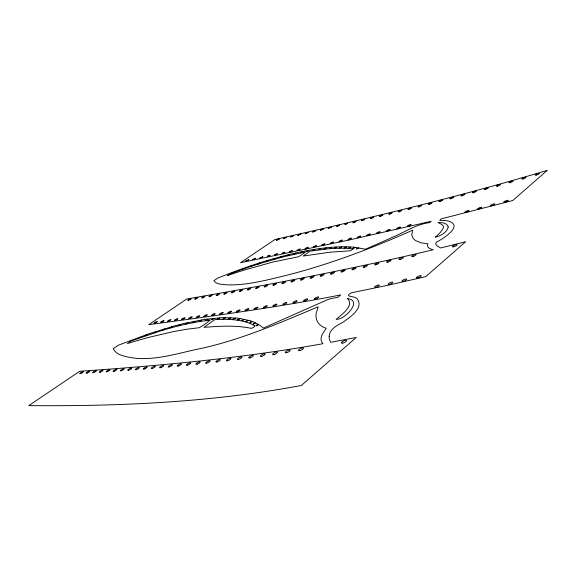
<?xml version="1.0" encoding="UTF-8"?>
<svg xmlns="http://www.w3.org/2000/svg" width="576" height="576" viewBox="0 0 576 576"><rect width="100%" height="100%" fill="white"/><g stroke="black" fill="none" stroke-linecap="round" stroke-linejoin="round"><path stroke-width="0.86" d="M290.599 236.981L293.645 235.642L290.614 236.945M211.788 319.572L213.955 318.542L211.788 319.572M289.022 254.808L287.114 255.686L289.022 254.808M286.517 237.262L283.507 238.622L286.517 237.262M207.9 319.255L205.747 320.299L207.9 319.255M284.832 252.245C281.419 255.341 280.483 252.619 284.832 252.245M347.63 298.62C354.499 306.209 341.201 314.705 336.139 319.421L338.184 319.183A3.881 1.13 -24.2 0 0 339.581 318.722C347.134 316.678 361.843 300.406 347.63 298.62M282.067 256.579L280.166 257.429L282.06 256.601M358.625 248.09L356.443 249.041L358.625 248.119M448.214 226.987C446.969 232.567 440.575 236.002 435.254 237.211A52.97 12.672 -23 0 0 442.224 229.615C448.301 223.618 429.71 221.429 442.93 222.847A69.43 16.862 -23.2 0 1 446.285 224.179L447.646 225.454L448.214 226.987M201.499 320.206L199.368 321.242L201.499 320.206M279.49 238.882L276.516 240.257L279.49 238.882M329.148 336.276L329.386 339.566L330.696 342.31L356.242 337.45L301.327 385.495C211.5 402.286 119.995 406.447 28.8 405.612L79.69 371.268C161.122 365.659 242.532 358.099 322.942 343.699L321.574 341.669A66.607 20.405 -23.3 0 1 322.301 334.224L326.275 328.277C321.307 326.902 316.728 322.97 316.13 317.628A161.683 44.957 -21.5 0 1 316.217 312.991L318.233 306.785C280.627 322.546 243.144 338.882 203.198 347.99C176.206 353.203 146.333 364.788 119.218 354.442A243.72 51.206 -24.1 0 1 114.451 350.582L113.227 348.631L118.246 345.24L147.377 334.339L172.8 326.376L184.262 323.395L204.905 319.327L222.682 317.599L237.722 318.089L250.056 320.652L255.197 322.668L259.646 325.152L263.383 328.082L327.478 299.707A22.738 6.221 -24.5 0 1 332.201 298.31L337.651 297.418L340.798 294.898C277.193 307.418 212.926 316.001 148.716 324.677L186.768 298.994C269.345 284.731 351.749 269.258 433.253 249.725C430.654 249.271 425.65 247.241 427.939 243.857L420.941 242.77L415.966 240.775A132.199 30.276 -20.8 0 1 412.92 238.082L411.696 234.893L412.762 230.155C370.757 248.746 327.773 265.111 283.104 276.163C264.355 280.642 245.246 285.725 225.806 284.767C221.818 284.184 216.295 284.558 213.854 280.721L217.922 277.97L231.221 272.808A211.889 50.227 -27 0 1 267.538 260.438C289.246 253.987 311.458 248.71 334.102 247.097A300.996 74.578 -28.2 0 1 354.73 247.27L365.371 249.192A209.758 38.412 -23.7 0 0 391.378 237.758C403.416 232.92 414.504 225.238 427.435 222.89A15.149 3.506 -22.7 0 1 429.451 222.71L431.23 221.285L347.875 240.3L240.509 262.728L274.896 239.522C366.242 218.873 457.445 197.251 547.2 170.388L512.755 200.527L441.029 218.923L439.733 220.478A75.478 18.418 -23.2 0 1 448.229 221.026C464.558 225.691 442.008 239.414 436.298 242.23C434.117 245.261 438.689 246.65 440.59 247.961L465.653 241.733L425.736 276.653L387.497 285.35L351.101 292.882C343.433 297.619 354.758 295.286 357.437 299.081C363.823 308.506 349.913 317.052 343.498 321.905C337.594 325.346 329.825 328.471 329.148 336.276M354.787 247.594L352.627 248.53L354.787 247.594M277.337 253.793C273.931 256.853 273.067 254.167 277.337 253.793M274.882 258.545L273.002 259.409L274.882 258.566M194.774 321.43L192.679 322.474L194.774 321.43M350.654 247.262L348.516 248.191L350.654 247.262M346.255 247.097L344.131 247.99L346.248 247.126M270 255.305C266.573 258.336 265.774 255.708 270 255.305M353.038 248.926L350.431 250.79L330.588 252.13L303.228 256.032L309.989 251.179L328.19 248.854A300.816 74.606 -28.3 0 1 353.016 248.839L353.038 248.926M347.731 223.294C344.167 226.354 343.354 223.61 347.731 223.294M187.726 322.92L185.63 323.935L187.726 322.92M267.473 260.712L265.608 261.569L267.466 260.734M258.12 324.756C255.794 327.269 255.038 324.677 258.12 324.756M341.59 247.097L339.494 247.982L341.59 247.097M255.096 323.129C252.792 325.591 252.05 323.071 255.096 323.129M262.8 256.788L259.654 258.235L262.8 256.788M180.338 324.684L178.294 325.735L180.331 324.713M336.679 247.255L334.606 248.155L336.679 247.255M251.741 321.718C249.458 324.137 248.746 321.667 251.741 321.718M339.48 225.216C335.923 228.24 335.189 225.526 339.48 225.216M259.826 263.081L257.976 263.938L259.826 263.081M248.076 320.53L245.722 321.61L248.076 320.53M331.517 247.594L329.486 248.501L331.517 247.594M255.715 258.257L252.605 259.69L255.715 258.3M172.598 326.743L170.539 327.766L172.598 326.743M244.109 319.55L241.783 320.623L244.102 319.594M251.942 265.666L250.099 266.515L251.935 265.687M331.416 227.074L328.19 228.456L331.416 227.074M326.124 248.09L324.094 248.976L326.124 248.09M239.839 318.802L237.542 319.86L239.839 318.802M248.731 259.733L245.65 261.151L248.731 259.733M164.498 329.09L162.446 330.113L164.498 329.09M235.274 318.283L232.999 319.327L235.274 318.283M320.501 248.767L318.506 249.66L320.501 248.767M323.532 228.888L320.35 230.278L323.532 228.888M243.806 268.466L241.97 269.309L243.806 268.466M230.407 317.995L228.168 319.054L230.407 317.995M314.647 249.617L312.66 250.488L314.64 249.646M156.017 331.747L153.979 332.762L156.017 331.747M225.238 317.945L223.02 318.996L225.238 317.945M254.873 325.822L253.937 327.002L251.496 328.385C235.872 325.094 219.737 326.11 203.947 327.37L214.639 319.687C226.246 318.895 238.262 319.147 249.307 323.215A383.681 95.904 -31.8 0 1 254.873 325.822M315.821 230.645L312.682 232.027L315.821 230.645M308.556 250.661L306.59 251.496L308.556 250.661M219.766 318.139L217.57 319.176L219.766 318.139M147.146 334.714L145.109 335.7L147.146 334.714M308.282 232.358L305.186 233.748L308.282 232.358M302.278 251.856L300.334 252.727L302.278 251.856M295.762 253.253L293.825 254.095L295.762 253.253M300.895 234.036L297.814 235.39L300.895 234.036M305.172 252.029L304.027 253.087A15.631 3.218 -24.7 0 1 300.744 255.442L298.613 256.723L272.65 262.102L245.599 269.669A298.555 74.124 -28.4 0 0 227.513 275.551L229.932 273.902A212.522 50.465 -27.1 0 1 261.022 263.196L284.234 256.63L305.172 252.029M209.995 320.105L208.958 321.005A29.34 6.602 -26.6 0 1 200.981 326.714L199.361 327.715L186.631 329.256L173.246 331.639L150.25 337.018A481.464 123.077 -33.2 0 0 131.904 342.194L127.397 343.57L131.321 340.906L159.991 331.099A238.162 59.4 -29.8 0 1 184.781 324.418L197.978 321.775L209.995 320.105M353.729 222.703A1.814 0.36 -23.7 0 0 356.184 221.314A1.814 0.36 -23.7 0 0 353.635 222.055A1.814 0.36 -23.7 0 0 353.729 222.703M362.376 220.666A1.836 0.367 -23.6 0 0 364.846 219.262A1.836 0.367 -23.6 0 0 362.254 220.025A1.836 0.367 -23.6 0 0 362.376 220.666M371.232 218.556A1.858 0.374 -23.5 0 0 373.723 217.145A1.858 0.374 -23.5 0 0 371.081 217.915A1.858 0.374 -23.5 0 0 371.232 218.556M380.318 216.382A1.879 0.382 -23.3 0 0 382.817 214.956A1.879 0.382 -23.3 0 0 380.131 215.741A1.879 0.382 -23.3 0 0 380.318 216.382M389.635 214.121A1.901 0.389 -23.2 0 0 392.148 212.688A1.901 0.389 -23.2 0 0 389.412 213.487A1.901 0.389 -23.2 0 0 389.635 214.121M399.197 211.781A1.922 0.396 -23.1 0 0 401.724 210.334A1.922 0.396 -23.1 0 0 398.93 211.147A1.922 0.396 -23.1 0 0 399.197 211.781M408.852 209.398A1.951 0.403 -22.9 0 0 411.552 207.936A1.951 0.403 -22.9 0 0 408.845 208.642A1.951 0.403 -22.9 0 0 408.852 209.398M418.918 206.878A1.973 0.41 -22.7 0 0 421.632 205.409A1.973 0.41 -22.7 0 0 418.874 206.129A1.973 0.41 -22.7 0 0 418.918 206.878M429.25 204.264A2.002 0.418 -22.6 0 0 431.986 202.774A2.002 0.418 -22.6 0 0 429.17 203.515A2.002 0.418 -22.6 0 0 429.25 204.264M439.87 201.542A2.023 0.425 -22.4 0 0 442.627 200.045A2.023 0.425 -22.4 0 0 439.747 200.794A2.023 0.425 -22.4 0 0 439.87 201.542M450.778 198.713A2.052 0.432 -22.2 0 0 453.55 197.201A2.052 0.432 -22.2 0 0 450.619 197.964A2.052 0.432 -22.2 0 0 450.778 198.713M461.988 195.761A2.081 0.439 -22.1 0 0 464.782 194.234A2.081 0.439 -22.1 0 0 461.786 195.019A2.081 0.439 -22.1 0 0 461.988 195.761M473.522 192.686A2.11 0.454 -21.9 0 0 476.33 191.146A2.11 0.454 -21.9 0 0 473.27 191.945A2.11 0.454 -21.9 0 0 473.522 192.686M485.208 189.511A2.138 0.461 -21.7 0 0 488.21 187.963A2.138 0.461 -21.7 0 0 485.244 188.647A2.138 0.461 -21.7 0 0 485.208 189.511M497.412 186.156A2.167 0.468 -21.5 0 0 500.436 184.594A2.167 0.468 -21.5 0 0 497.398 185.292A2.167 0.468 -21.5 0 0 497.412 186.156M509.976 182.635A2.196 0.475 -21.3 0 0 513.022 181.058A2.196 0.475 -21.3 0 0 509.911 181.778A2.196 0.475 -21.3 0 0 509.976 182.635M522.914 178.942A2.225 0.482 -21.1 0 0 525.989 177.35A2.225 0.482 -21.1 0 0 522.806 178.092A2.225 0.482 -21.1 0 0 522.914 178.942M536.256 175.061A2.261 0.49 -20.9 0 0 539.352 173.455A2.261 0.49 -20.9 0 0 536.09 174.218A2.261 0.49 -20.9 0 0 536.256 175.061M290.095 252.086A1.807 0.36 -24.7 0 0 292.486 250.661A1.807 0.36 -24.7 0 0 289.951 251.46A1.807 0.36 -24.7 0 0 290.095 252.086M297.914 250.466A1.822 0.367 -24.6 0 0 300.319 249.034A1.822 0.367 -24.6 0 0 297.742 249.84A1.822 0.367 -24.6 0 0 297.914 250.466M305.914 248.803A1.843 0.374 -24.5 0 0 308.333 247.356A1.843 0.374 -24.5 0 0 305.712 248.177A1.843 0.374 -24.5 0 0 305.914 248.803M314.107 247.09A1.865 0.382 -24.3 0 0 316.541 245.628A1.865 0.382 -24.3 0 0 313.877 246.463A1.865 0.382 -24.3 0 0 314.107 247.09M322.502 245.318A1.886 0.389 -24.2 0 0 324.95 243.85A1.886 0.389 -24.2 0 0 322.236 244.692A1.886 0.389 -24.2 0 0 322.502 245.318M330.955 243.533A1.908 0.403 -24.1 0 0 333.576 242.042A1.908 0.403 -24.1 0 0 330.948 242.784A1.908 0.403 -24.1 0 0 330.955 243.533M339.775 241.639A1.93 0.41 -23.9 0 0 342.41 240.134A1.93 0.41 -23.9 0 0 339.732 240.89A1.93 0.41 -23.9 0 0 339.775 241.639M348.826 239.681A1.951 0.418 -23.8 0 0 351.468 238.162A1.951 0.418 -23.8 0 0 348.746 238.925A1.951 0.418 -23.8 0 0 348.826 239.681M358.106 237.65A1.973 0.425 -23.7 0 0 360.77 236.124A1.973 0.425 -23.7 0 0 357.991 236.894A1.973 0.425 -23.7 0 0 358.106 237.65M367.632 235.541A1.994 0.432 -23.5 0 0 370.31 234A1.994 0.432 -23.5 0 0 367.474 234.792A1.994 0.432 -23.5 0 0 367.632 235.541M377.41 233.359A2.023 0.446 -23.3 0 0 380.11 231.804A2.023 0.446 -23.3 0 0 377.222 232.603A2.023 0.446 -23.3 0 0 377.41 233.359M387.461 231.084A2.045 0.454 -23.2 0 0 390.168 229.514A2.045 0.454 -23.2 0 0 387.223 230.335A2.045 0.454 -23.2 0 0 387.461 231.084M397.786 228.722A2.074 0.461 -23 0 0 400.507 227.138A2.074 0.461 -23 0 0 397.505 227.974A2.074 0.461 -23 0 0 397.786 228.722M408.233 226.303A2.102 0.468 -22.8 0 0 411.149 224.712A2.102 0.468 -22.8 0 0 408.233 225.425A2.102 0.468 -22.8 0 0 408.233 226.303M466.056 212.299A2.254 0.518 -21.8 0 0 469.073 210.622A2.254 0.518 -21.8 0 0 465.811 211.421A2.254 0.518 -21.8 0 0 466.056 212.299M478.678 209.088A2.282 0.533 -21.6 0 0 481.716 207.396A2.282 0.533 -21.6 0 0 478.382 208.217A2.282 0.533 -21.6 0 0 478.678 209.088M491.515 205.754A2.318 0.54 -21.4 0 0 494.77 204.055A2.318 0.54 -21.4 0 0 491.522 204.746A2.318 0.54 -21.4 0 0 491.515 205.754M504.943 202.198A2.354 0.547 -21.2 0 0 508.226 200.484A2.354 0.547 -21.2 0 0 504.9 201.197A2.354 0.547 -21.2 0 0 504.943 202.198M188.604 300.298A1.822 0.36 -26.2 0 0 191.038 298.8A1.822 0.36 -26.2 0 0 188.554 299.628A1.822 0.36 -26.2 0 0 188.604 300.298M195.53 299.095A1.836 0.367 -26.1 0 0 197.971 297.583A1.836 0.367 -26.1 0 0 195.444 298.418A1.836 0.367 -26.1 0 0 195.53 299.095M202.572 297.878A1.858 0.382 -26 0 0 205.027 296.352A1.858 0.382 -26 0 0 202.464 297.202A1.858 0.382 -26 0 0 202.572 297.878M209.758 296.64A1.872 0.389 -26 0 0 212.227 295.099A1.872 0.389 -26 0 0 209.621 295.963A1.872 0.389 -26 0 0 209.758 296.64M217.109 295.366A1.894 0.396 -25.9 0 0 219.593 293.818A1.894 0.396 -25.9 0 0 216.943 294.689A1.894 0.396 -25.9 0 0 217.109 295.366M224.633 294.062A1.915 0.403 -25.8 0 0 227.124 292.493A1.915 0.403 -25.8 0 0 224.438 293.378A1.915 0.403 -25.8 0 0 224.633 294.062M232.337 292.709A1.93 0.41 -25.7 0 0 234.842 291.132A1.93 0.41 -25.7 0 0 232.106 292.025A1.93 0.41 -25.7 0 0 232.337 292.709M240.228 291.312A1.951 0.425 -25.6 0 0 242.748 289.721A1.951 0.425 -25.6 0 0 239.969 290.628A1.951 0.425 -25.6 0 0 240.228 291.312M248.328 289.865A1.973 0.432 -25.5 0 0 250.855 288.259A1.973 0.432 -25.5 0 0 248.033 289.181A1.973 0.432 -25.5 0 0 248.328 289.865M256.478 288.418A1.994 0.439 -25.3 0 0 259.178 286.783A1.994 0.439 -25.3 0 0 256.45 287.59A1.994 0.439 -25.3 0 0 256.478 288.418M265.003 286.862A2.016 0.454 -25.2 0 0 267.718 285.214A2.016 0.454 -25.2 0 0 264.938 286.027A2.016 0.454 -25.2 0 0 265.003 286.862M273.751 285.242A2.038 0.461 -25.1 0 0 276.48 283.579A2.038 0.461 -25.1 0 0 273.65 284.407A2.038 0.461 -25.1 0 0 273.751 285.242M282.737 283.565A2.059 0.475 -24.9 0 0 285.487 281.887A2.059 0.475 -24.9 0 0 282.6 282.722A2.059 0.475 -24.9 0 0 282.737 283.565M291.967 281.815A2.088 0.482 -24.8 0 0 294.732 280.116A2.088 0.482 -24.8 0 0 291.794 280.973A2.088 0.482 -24.8 0 0 291.967 281.815M301.457 279.986A2.11 0.497 -24.6 0 0 304.236 278.28A2.11 0.497 -24.6 0 0 301.241 279.151A2.11 0.497 -24.6 0 0 301.457 279.986M311.213 278.086A2.131 0.504 -24.5 0 0 314.006 276.365A2.131 0.504 -24.5 0 0 310.961 277.243A2.131 0.504 -24.5 0 0 311.213 278.086M321.25 276.106A2.16 0.518 -24.3 0 0 324.058 274.363A2.16 0.518 -24.3 0 0 320.947 275.263A2.16 0.518 -24.3 0 0 321.25 276.106M331.582 274.032A2.189 0.526 -24.1 0 0 334.397 272.275A2.189 0.526 -24.1 0 0 331.229 273.19A2.189 0.526 -24.1 0 0 331.582 274.032M342.036 271.915A2.21 0.54 -23.9 0 0 345.053 270.144A2.21 0.54 -23.9 0 0 341.971 270.922A2.21 0.54 -23.9 0 0 342.036 271.915M352.973 269.647A2.239 0.554 -23.8 0 0 356.018 267.854A2.239 0.554 -23.8 0 0 352.865 268.654A2.239 0.554 -23.8 0 0 352.973 269.647M364.248 267.271A2.268 0.562 -23.5 0 0 367.308 265.464A2.268 0.562 -23.5 0 0 364.09 266.278A2.268 0.562 -23.5 0 0 364.248 267.271M375.869 264.78A2.304 0.576 -23.3 0 0 378.943 262.951A2.304 0.576 -23.3 0 0 375.653 263.779A2.304 0.576 -23.3 0 0 375.869 264.78M387.85 262.159A2.333 0.59 -23.1 0 0 390.938 260.316A2.333 0.59 -23.1 0 0 387.576 261.166A2.333 0.59 -23.1 0 0 387.85 262.159M400.205 259.402A2.369 0.605 -22.9 0 0 403.315 257.544A2.369 0.605 -22.9 0 0 399.874 258.408A2.369 0.605 -22.9 0 0 400.205 259.402M412.963 256.5A2.398 0.619 -22.6 0 0 416.095 254.621A2.398 0.619 -22.6 0 0 412.574 255.506A2.398 0.619 -22.6 0 0 412.963 256.5M453.65 246.773A2.506 0.655 -21.8 0 0 457.049 244.858A2.506 0.655 -21.8 0 0 453.434 245.635A2.506 0.655 -21.8 0 0 453.65 246.773M154.901 323.186A1.901 0.389 -26.8 0 0 157.342 321.602A1.901 0.389 -26.8 0 0 154.685 322.546A1.901 0.389 -26.8 0 0 154.901 323.186M161.64 322.236A1.915 0.396 -26.7 0 0 164.088 320.63A1.915 0.396 -26.7 0 0 161.395 321.588A1.915 0.396 -26.7 0 0 161.64 322.236M168.466 321.307A1.937 0.403 -26.6 0 0 170.921 319.687A1.937 0.403 -26.6 0 0 168.185 320.659A1.937 0.403 -26.6 0 0 168.466 321.307M175.406 320.371A1.951 0.418 -26.6 0 0 177.876 318.737A1.951 0.418 -26.6 0 0 175.104 319.723A1.951 0.418 -26.6 0 0 175.406 320.371M182.347 319.478A1.973 0.425 -26.5 0 0 184.99 317.815A1.973 0.425 -26.5 0 0 182.304 318.679A1.973 0.425 -26.5 0 0 182.347 319.478M189.598 318.506A1.994 0.432 -26.4 0 0 192.262 316.829A1.994 0.432 -26.4 0 0 189.533 317.707A1.994 0.432 -26.4 0 0 189.598 318.506M197.035 317.506A2.016 0.446 -26.3 0 0 199.714 315.814A2.016 0.446 -26.3 0 0 196.942 316.699A2.016 0.446 -26.3 0 0 197.035 317.506M204.667 316.462A2.038 0.454 -26.2 0 0 207.36 314.748A2.038 0.454 -26.2 0 0 204.538 315.648A2.038 0.454 -26.2 0 0 204.667 316.462M212.501 315.374A2.059 0.468 -26.1 0 0 215.208 313.646A2.059 0.468 -26.1 0 0 212.342 314.561A2.059 0.468 -26.1 0 0 212.501 315.374M220.558 314.244A2.081 0.475 -26 0 0 223.279 312.494A2.081 0.475 -26 0 0 220.363 313.416A2.081 0.475 -26 0 0 220.558 314.244M228.845 313.049A2.102 0.49 -25.9 0 0 231.581 311.285A2.102 0.49 -25.9 0 0 228.607 312.221A2.102 0.49 -25.9 0 0 228.845 313.049M237.37 311.796A2.131 0.504 -25.8 0 0 240.12 310.018A2.131 0.504 -25.8 0 0 237.096 310.968A2.131 0.504 -25.8 0 0 237.37 311.796M246.146 310.486A2.153 0.511 -25.7 0 0 248.911 308.678A2.153 0.511 -25.7 0 0 245.837 309.643A2.153 0.511 -25.7 0 0 246.146 310.486M255.197 309.096A2.182 0.526 -25.5 0 0 257.969 307.274A2.182 0.526 -25.5 0 0 254.844 308.254A2.182 0.526 -25.5 0 0 255.197 309.096M264.521 307.634A2.203 0.54 -25.4 0 0 267.307 305.791A2.203 0.54 -25.4 0 0 264.125 306.785A2.203 0.54 -25.4 0 0 264.521 307.634M273.96 306.137A2.232 0.554 -25.2 0 0 276.955 304.279A2.232 0.554 -25.2 0 0 273.852 305.136A2.232 0.554 -25.2 0 0 273.96 306.137M283.882 304.502A2.261 0.569 -25.1 0 0 286.891 302.623A2.261 0.569 -25.1 0 0 283.723 303.494A2.261 0.569 -25.1 0 0 283.882 304.502M294.12 302.767A2.282 0.583 -24.9 0 0 297.144 300.874A2.282 0.583 -24.9 0 0 293.918 301.759A2.282 0.583 -24.9 0 0 294.12 302.767M304.697 300.931A2.311 0.598 -24.7 0 0 307.735 299.016A2.311 0.598 -24.7 0 0 304.445 299.916A2.311 0.598 -24.7 0 0 304.697 300.931M315.619 298.987A2.347 0.612 -24.5 0 0 318.679 297.05A2.347 0.612 -24.5 0 0 315.317 297.965A2.347 0.612 -24.5 0 0 315.619 298.987M375.977 287.215A2.506 0.684 -23.3 0 0 379.332 285.192A2.506 0.684 -23.3 0 0 375.739 286.027A2.506 0.684 -23.3 0 0 375.977 287.215M389.419 284.342A2.542 0.706 -23.1 0 0 392.796 282.298A2.542 0.706 -23.1 0 0 389.117 283.147A2.542 0.706 -23.1 0 0 389.419 284.342M403.373 281.254A2.578 0.72 -22.8 0 0 406.757 279.187A2.578 0.72 -22.8 0 0 402.991 280.066A2.578 0.72 -22.8 0 0 403.373 281.254M417.852 277.934A2.614 0.734 -22.5 0 0 421.258 275.846A2.614 0.734 -22.5 0 0 417.398 276.739A2.614 0.734 -22.5 0 0 417.852 277.934M80.705 373.522A2.081 0.439 -28.1 0 0 83.347 371.7A2.081 0.439 -28.1 0 0 80.453 372.787A2.081 0.439 -28.1 0 0 80.705 373.522M87.149 373.046A2.102 0.454 -28.1 0 0 89.798 371.21A2.102 0.454 -28.1 0 0 86.868 372.312A2.102 0.454 -28.1 0 0 87.149 373.046M93.694 372.6A2.124 0.461 -28 0 0 96.358 370.742A2.124 0.461 -28 0 0 93.384 371.858A2.124 0.461 -28 0 0 93.694 372.6M100.382 372.154A2.146 0.475 -28 0 0 103.061 370.274A2.146 0.475 -28 0 0 100.037 371.405A2.146 0.475 -28 0 0 100.382 372.154M107.23 371.693A2.167 0.49 -27.9 0 0 109.915 369.792A2.167 0.49 -27.9 0 0 106.855 370.937A2.167 0.49 -27.9 0 0 107.23 371.693M114.084 371.275A2.196 0.497 -27.9 0 0 116.971 369.338A2.196 0.497 -27.9 0 0 114.005 370.339A2.196 0.497 -27.9 0 0 114.084 371.275M121.306 370.764A2.218 0.511 -27.8 0 0 124.214 368.806A2.218 0.511 -27.8 0 0 121.198 369.821A2.218 0.511 -27.8 0 0 121.306 370.764M128.736 370.224A2.239 0.526 -27.8 0 0 131.659 368.244A2.239 0.526 -27.8 0 0 128.592 369.274A2.239 0.526 -27.8 0 0 128.736 370.224M136.39 369.641A2.268 0.54 -27.7 0 0 139.327 367.639A2.268 0.54 -27.7 0 0 136.21 368.683A2.268 0.54 -27.7 0 0 136.39 369.641M144.274 369.022A2.29 0.554 -27.6 0 0 147.226 366.998A2.29 0.554 -27.6 0 0 144.05 368.057A2.29 0.554 -27.6 0 0 144.274 369.022M152.402 368.352A2.318 0.569 -27.5 0 0 155.369 366.3A2.318 0.569 -27.5 0 0 152.143 367.373A2.318 0.569 -27.5 0 0 152.402 368.352M160.783 367.632A2.34 0.583 -27.5 0 0 163.771 365.558A2.34 0.583 -27.5 0 0 160.488 366.646A2.34 0.583 -27.5 0 0 160.783 367.632M169.438 366.854A2.369 0.598 -27.4 0 0 172.44 364.752A2.369 0.598 -27.4 0 0 169.099 365.861A2.369 0.598 -27.4 0 0 169.438 366.854M178.38 366.012A2.398 0.619 -27.2 0 0 181.397 363.888A2.398 0.619 -27.2 0 0 177.991 365.011A2.398 0.619 -27.2 0 0 178.38 366.012M187.618 365.105A2.426 0.634 -27.1 0 0 190.649 362.952A2.426 0.634 -27.1 0 0 187.186 364.09A2.426 0.634 -27.1 0 0 187.618 365.105M197.172 364.118A2.455 0.655 -27 0 0 200.21 361.944A2.455 0.655 -27 0 0 196.69 363.096A2.455 0.655 -27 0 0 197.172 364.118M206.863 363.118A2.484 0.67 -26.9 0 0 210.125 360.914A2.484 0.67 -26.9 0 0 206.69 361.901A2.484 0.67 -26.9 0 0 206.863 363.118M217.087 361.958A2.513 0.691 -26.7 0 0 220.37 359.734A2.513 0.691 -26.7 0 0 216.864 360.742A2.513 0.691 -26.7 0 0 217.087 361.958M227.671 360.713A2.542 0.713 -26.5 0 0 230.976 358.459A2.542 0.713 -26.5 0 0 227.398 359.482A2.542 0.713 -26.5 0 0 227.671 360.713M238.644 359.352A2.578 0.727 -26.4 0 0 241.963 357.077A2.578 0.727 -26.4 0 0 238.313 358.114A2.578 0.727 -26.4 0 0 238.644 359.352M250.02 357.876A2.606 0.749 -26.2 0 0 253.354 355.572A2.606 0.749 -26.2 0 0 249.624 356.63A2.606 0.749 -26.2 0 0 250.02 357.876M261.828 356.278A2.642 0.77 -25.9 0 0 265.169 353.945A2.642 0.77 -25.9 0 0 261.36 355.018A2.642 0.77 -25.9 0 0 261.828 356.278M274.082 354.528A2.678 0.792 -25.7 0 0 277.438 352.166A2.678 0.792 -25.7 0 0 273.542 353.261A2.678 0.792 -25.7 0 0 274.082 354.528M286.596 352.678A2.714 0.814 -25.5 0 0 290.203 350.309A2.714 0.814 -25.5 0 0 286.394 351.216A2.714 0.814 -25.5 0 0 286.596 352.678M299.83 350.597A2.75 0.842 -25.2 0 0 303.451 348.206A2.75 0.842 -25.2 0 0 299.549 349.128A2.75 0.842 -25.2 0 0 299.83 350.597M342.907 343.051A2.866 0.907 -24.2 0 0 346.572 340.574A2.866 0.907 -24.2 0 0 342.374 341.561A2.866 0.907 -24.2 0 0 342.907 343.051"/></g></svg>
